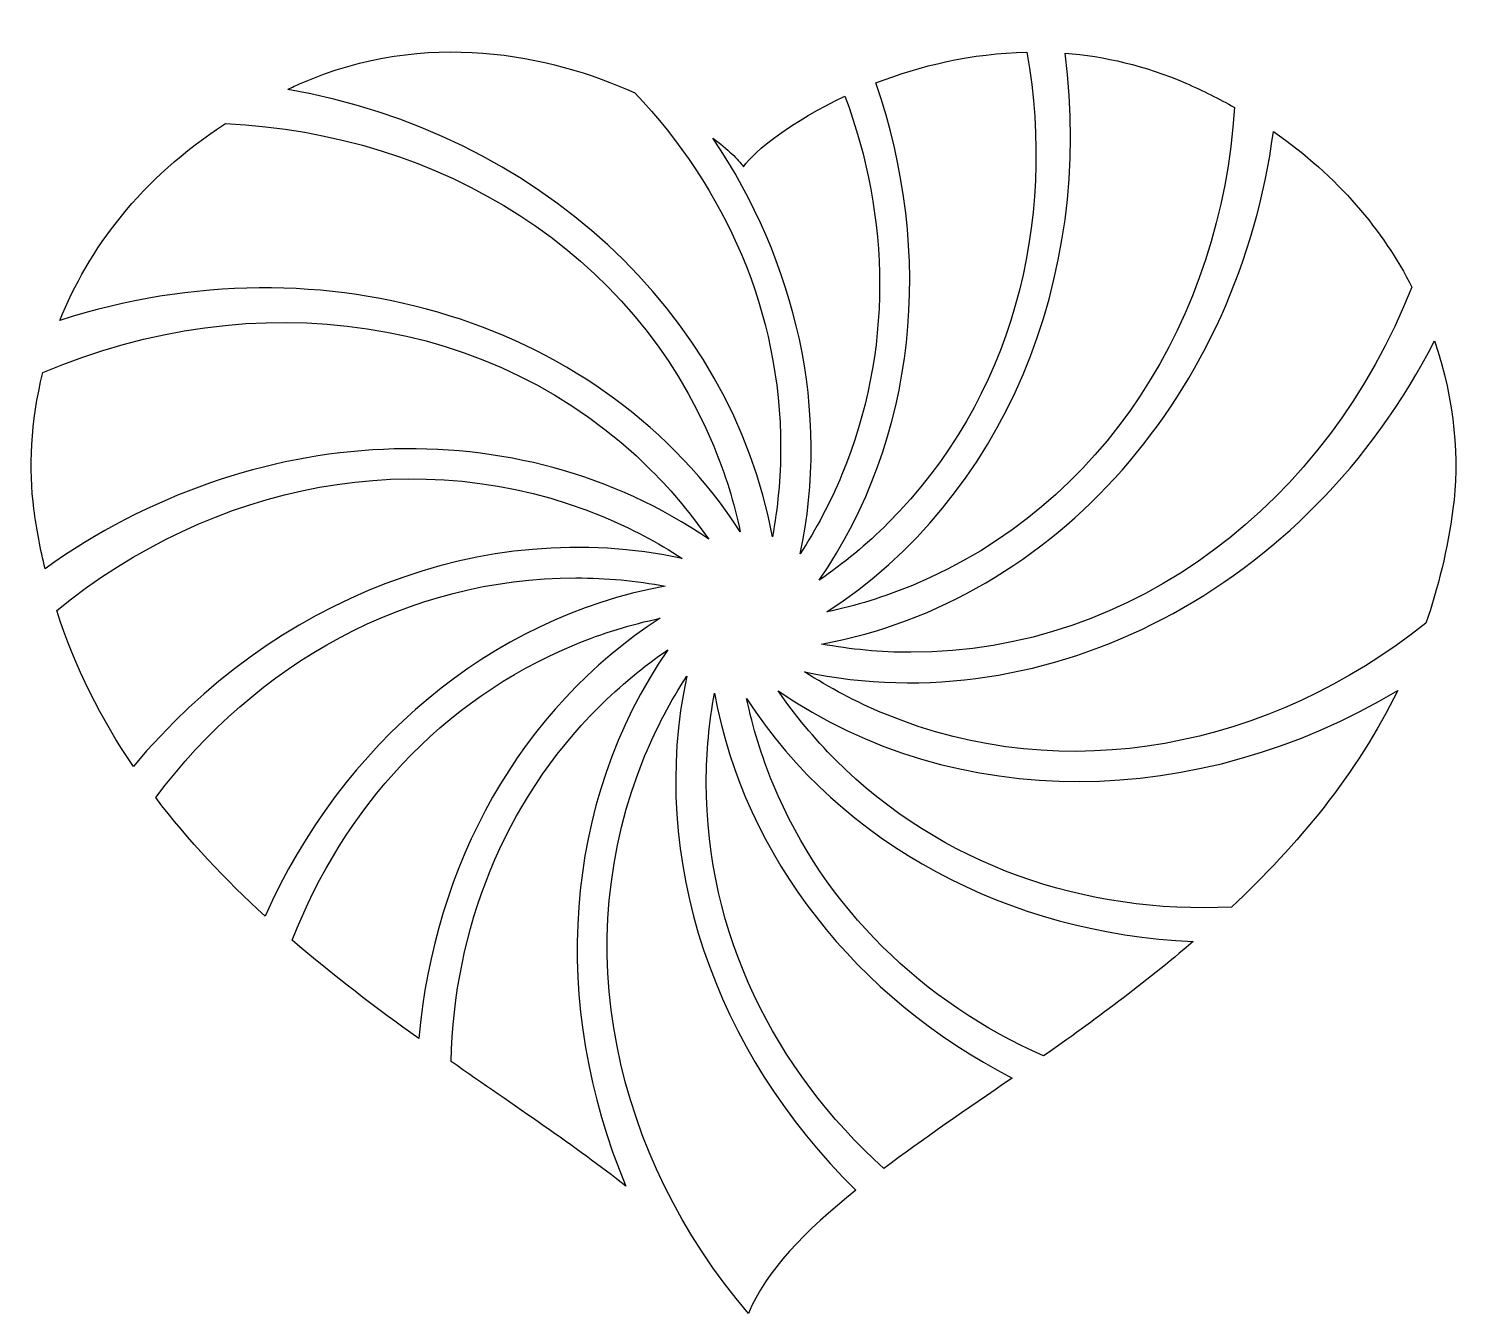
# Model space of a CAD drawing. Header units: centimetres. Extents: x -9.5 to 9.5, y -8.4 to 8.7.
import ezdxf

# ---------------------------------------------------------------- set-up
doc = ezdxf.new("R2010")
doc.units = ezdxf.units.CM
doc.header["$MEASUREMENT"] = 0
doc.layers.add('Camada 1', color=7, linetype='Continuous')

msp = doc.modelspace()

# ---------------------------------------------------------------- linework, layer by layer
at = {"layer": 'Camada 1'}
for points, knots in [([(0.38496, 1.934), (0.45552, 2.31989), (0.49415, 2.71587), (0.49415, 3.11965), (0.49415, 3.11965), (0.49415, 4.9171), (-0.23594, 6.56066), (-1.44305, 7.82907), (-1.44305, 7.82907), (-2.57317, 8.33906), (-4.21152, 8.68108), (-5.87281, 7.95636), (-5.87281, 7.95636), (-5.93329, 7.9298), (-5.99137, 7.90217), (-6.04974, 7.87479), (-6.04974, 7.87479), (-2.74779, 7.298), (-0.1631, 4.92366), (0.38496, 1.934)], [0, 0, 0, 0, 0.16666667, 0.16666667, 0.16666667, 0.16666667, 0.33333333, 0.33333333, 0.33333333, 0.33333333, 0.5, 0.5, 0.5, 0.5, 0.66666667, 0.66666667, 0.66666667, 0.66666667, 1, 1, 1, 1]), ([(1.00548, 1.35842), (1.32848, 1.58123), (1.63593, 1.83353), (1.92136, 2.1191), (1.92136, 2.1191), (3.56508, 3.76335), (4.16495, 6.08862), (3.76334, 8.36948), (3.76334, 8.36948), (3.02505, 8.35432), (2.33933, 8.18612), (1.75878, 7.96075), (1.75878, 7.96075), (2.54242, 5.69346), (2.30501, 3.24104), (1.00548, 1.35842)], [0, 0, 0, 0, 0.2, 0.2, 0.2, 0.2, 0.4, 0.4, 0.4, 0.4, 0.6, 0.6, 0.6, 0.6, 1, 1, 1, 1]), ([(1.10581, 0.93829), (1.48946, 1.02065), (1.86987, 1.13654), (2.24302, 1.29095), (2.24302, 1.29095), (4.78493, 2.34404), (6.34332, 4.83793), (6.51824, 7.63494), (6.51824, 7.63494), (6.3157, 7.74868), (6.10163, 7.85666), (5.87303, 7.95633), (5.87303, 7.95633), (5.33114, 8.19268), (4.79189, 8.31447), (4.27198, 8.35498), (4.27198, 8.35498), (4.65618, 5.35744), (3.45002, 2.45377), (1.10581, 0.93829)], [0, 0, 0, 0, 0.16666667, 0.16666667, 0.16666667, 0.16666667, 0.33333333, 0.33333333, 0.33333333, 0.33333333, 0.5, 0.5, 0.5, 0.5, 0.66666667, 0.66666667, 0.66666667, 0.66666667, 1, 1, 1, 1]), ([(0.75249, 1.70799), (0.96551, 2.03742), (1.15249, 2.38834), (1.307, 2.76138), (1.307, 2.76138), (1.9855, 4.39852), (1.95139, 6.16966), (1.34671, 7.78455), (1.34671, 7.78455), (0.64115, 7.45176), (0.14899, 7.06089), (-0.00002, 6.84814), (-0.00002, 6.84814), (-0.06775, 6.94537), (-0.20859, 7.07965), (-0.40674, 7.22853), (-0.40674, 7.22853), (0.70555, 5.57744), (1.15839, 3.60011), (0.75249, 1.70799)], [0, 0, 0, 0, 0.16666667, 0.16666667, 0.16666667, 0.16666667, 0.33333333, 0.33333333, 0.33333333, 0.33333333, 0.5, 0.5, 0.5, 0.5, 0.66666667, 0.66666667, 0.66666667, 0.66666667, 1, 1, 1, 1]), ([(-0.04145, 2.00229), (-0.12368, 2.3862), (-0.23931, 2.76646), (-0.39422, 3.13936), (-0.39422, 3.13936), (-1.46438, 5.72336), (-4.02345, 7.28903), (-6.87548, 7.42087), (-6.87548, 7.42087), (-8.00639, 6.69131), (-8.69759, 5.74873), (-9.07586, 4.80599), (-9.07586, 4.80599), (-5.54872, 5.95154), (-1.82924, 4.7675), (-0.04145, 2.00229)], [0, 0, 0, 0, 0.2, 0.2, 0.2, 0.2, 0.4, 0.4, 0.4, 0.4, 0.6, 0.6, 0.6, 0.6, 1, 1, 1, 1]), ([(1.03768, 0.51215), (1.42344, 0.44132), (1.81944, 0.40243), (2.2232, 0.40243), (2.2232, 0.40243), (5.19648, 0.40243), (7.75045, 2.39704), (8.87398, 5.25148), (8.87398, 5.25148), (8.4925, 5.99607), (7.8996, 6.71881), (7.03497, 7.31396), (7.03497, 7.31396), (6.57541, 3.83754), (4.1373, 1.08021), (1.03768, 0.51215)], [0, 0, 0, 0, 0.2, 0.2, 0.2, 0.2, 0.4, 0.4, 0.4, 0.4, 0.6, 0.6, 0.6, 0.6, 1, 1, 1, 1]), ([(-0.46129, 1.90235), (-0.68436, 2.22522), (-0.93696, 2.5324), (-1.22266, 2.8181), (-1.22266, 2.8181), (-3.3117, 4.90717), (-6.50067, 5.3109), (-9.30065, 4.11509), (-9.30065, 4.11509), (-9.46416, 3.46064), (-9.48938, 2.83273), (-9.4191, 2.30518), (-9.4191, 2.30518), (-9.38248, 2.03247), (-9.33232, 1.76903), (-9.27101, 1.5127), (-9.27101, 1.5127), (-6.51948, 3.47872), (-2.98081, 3.64117), (-0.46129, 1.90235)], [0, 0, 0, 0, 0.16666667, 0.16666667, 0.16666667, 0.16666667, 0.33333333, 0.33333333, 0.33333333, 0.33333333, 0.5, 0.5, 0.5, 0.5, 0.66666667, 0.66666667, 0.66666667, 0.66666667, 1, 1, 1, 1]), ([(9.1755, 4.53694), (7.48915, 1.24121), (4.02679, -0.54565), (0.81125, 0.14435), (0.81125, 0.14435), (1.14068, -0.06867), (1.4916, -0.25591), (1.8645, -0.41043), (1.8645, -0.41043), (4.28247, -1.41217), (6.99231, -0.86221), (9.05934, 0.78914), (9.05934, 0.78914), (9.22381, 1.26425), (9.3475, 1.76794), (9.41912, 2.30515), (9.41912, 2.30515), (9.50443, 2.94539), (9.44916, 3.73372), (9.1755, 4.53694)], [0, 0, 0, 0, 0.16666667, 0.16666667, 0.16666667, 0.16666667, 0.33333333, 0.33333333, 0.33333333, 0.33333333, 0.5, 0.5, 0.5, 0.5, 0.66666667, 0.66666667, 0.66666667, 0.66666667, 1, 1, 1, 1]), ([(-0.81115, 1.64909), (-1.14045, 1.86211), (-1.4915, 2.04922), (-1.86454, 2.2036), (-1.86454, 2.2036), (-4.30477, 3.2146), (-7.04222, 2.64545), (-9.11653, 0.95881), (-9.11653, 0.95881), (-8.87319, 0.19919), (-8.5227, -0.48666), (-8.0991, -1.11253), (-8.0991, -1.11253), (-6.24529, 1.11551), (-3.44558, 2.21475), (-0.81115, 1.64909)], [0, 0, 0, 0, 0.2, 0.2, 0.2, 0.2, 0.4, 0.4, 0.4, 0.4, 0.6, 0.6, 0.6, 0.6, 1, 1, 1, 1]), ([(-1.03742, 1.28156), (-1.42321, 1.35212), (-1.81905, 1.39062), (-2.22278, 1.39062), (-2.22278, 1.39062), (-4.46541, 1.39062), (-6.47011, 0.25582), (-7.80221, -1.52646), (-7.80221, -1.52646), (-7.368, -2.09841), (-6.87479, -2.61887), (-6.35097, -3.09801), (-6.35097, -3.09801), (-5.32928, -0.81553), (-3.37128, 0.85365), (-1.03742, 1.28156)], [0, 0, 0, 0, 0.2, 0.2, 0.2, 0.2, 0.4, 0.4, 0.4, 0.4, 0.6, 0.6, 0.6, 0.6, 1, 1, 1, 1]), ([(-1.10557, 0.855), (-1.48935, 0.7729), (-1.86974, 0.65675), (-2.24278, 0.50236), (-2.24278, 0.50236), (-4.01607, -0.23231), (-5.30917, -1.66865), (-5.98949, -3.4189), (-5.98949, -3.4189), (-5.44315, -3.88944), (-4.87332, -4.32084), (-4.31023, -4.7243), (-4.31023, -4.7243), (-4.10783, -2.42168), (-2.9643, -0.3466), (-1.10557, 0.855)], [0, 0, 0, 0, 0.2, 0.2, 0.2, 0.2, 0.4, 0.4, 0.4, 0.4, 0.6, 0.6, 0.6, 0.6, 1, 1, 1, 1]), ([(-1.00564, 0.43529), (-1.32838, 0.21248), (-1.63556, -0.04035), (-1.92112, -0.32565), (-1.92112, -0.32565), (-3.19287, -1.59753), (-3.83874, -3.27694), (-3.88139, -5.02798), (-3.88139, -5.02798), (-3.03499, -5.62141), (-2.22494, -6.15849), (-1.56041, -6.68268), (-1.56041, -6.68268), (-2.57102, -4.27736), (-2.40402, -1.59142), (-1.00564, 0.43529)], [0, 0, 0, 0, 0.2, 0.2, 0.2, 0.2, 0.4, 0.4, 0.4, 0.4, 0.6, 0.6, 0.6, 0.6, 1, 1, 1, 1]), ([(-0.75225, 0.08559), (-0.9654, -0.24411), (-1.15278, -0.59502), (-1.30703, -0.96819), (-1.30703, -0.96819), (-2.34271, -3.46824), (-1.7183, -6.28028), (0.0664, -8.37176), (0.0664, -8.37176), (0.30019, -7.8073), (0.8161, -7.27771), (1.49266, -6.73608), (1.49266, -6.73608), (-0.38498, -4.89868), (-1.27229, -2.33667), (-0.75225, 0.08559)], [0, 0, 0, 0, 0.2, 0.2, 0.2, 0.2, 0.4, 0.4, 0.4, 0.4, 0.6, 0.6, 0.6, 0.6, 1, 1, 1, 1]), ([(-0.38472, -0.14057), (-0.45542, -0.52689), (-0.49378, -0.92233), (-0.49378, -1.32633), (-0.49378, -1.32633), (-0.49378, -3.32499), (0.40721, -5.1353), (1.86503, -6.44824), (1.86503, -6.44824), (2.37798, -6.06404), (2.95906, -5.66917), (3.56588, -5.24769), (3.56588, -5.24769), (1.50502, -4.18158), (0.01581, -2.32593), (-0.38472, -0.14057)], [0, 0, 0, 0, 0.2, 0.2, 0.2, 0.2, 0.4, 0.4, 0.4, 0.4, 0.6, 0.6, 0.6, 0.6, 1, 1, 1, 1]), ([(0.46169, -0.1089), (0.68436, -0.4319), (0.93736, -0.73882), (1.22279, -1.02452), (1.22279, -1.02452), (2.62855, -2.42999), (4.53222, -3.07279), (6.48043, -2.97916), (6.48043, -2.97916), (7.35662, -2.15771), (8.13998, -1.21741), (8.68833, -0.10219), (8.68833, -0.10219), (6.03402, -1.69897), (2.80616, -1.72712), (0.46169, -0.1089)], [0, 0, 0, 0, 0.2, 0.2, 0.2, 0.2, 0.4, 0.4, 0.4, 0.4, 0.6, 0.6, 0.6, 0.6, 1, 1, 1, 1]), ([(0.04155, -0.20899), (0.12434, -0.59261), (0.23967, -0.97303), (0.39435, -1.3462), (0.39435, -1.3462), (1.08219, -3.00628), (2.38547, -4.24516), (3.98493, -4.95528), (3.98493, -4.95528), (4.64488, -4.49088), (5.32309, -3.99138), (5.96856, -3.43713), (5.96856, -3.43713), (3.5286, -3.32391), (1.30354, -2.16093), (0.04155, -0.20899)], [0, 0, 0, 0, 0.2, 0.2, 0.2, 0.2, 0.4, 0.4, 0.4, 0.4, 0.6, 0.6, 0.6, 0.6, 1, 1, 1, 1])]:
    msp.add_open_spline(points, degree=3, knots=knots, dxfattribs=at)

doc.saveas('drawing.dxf')
